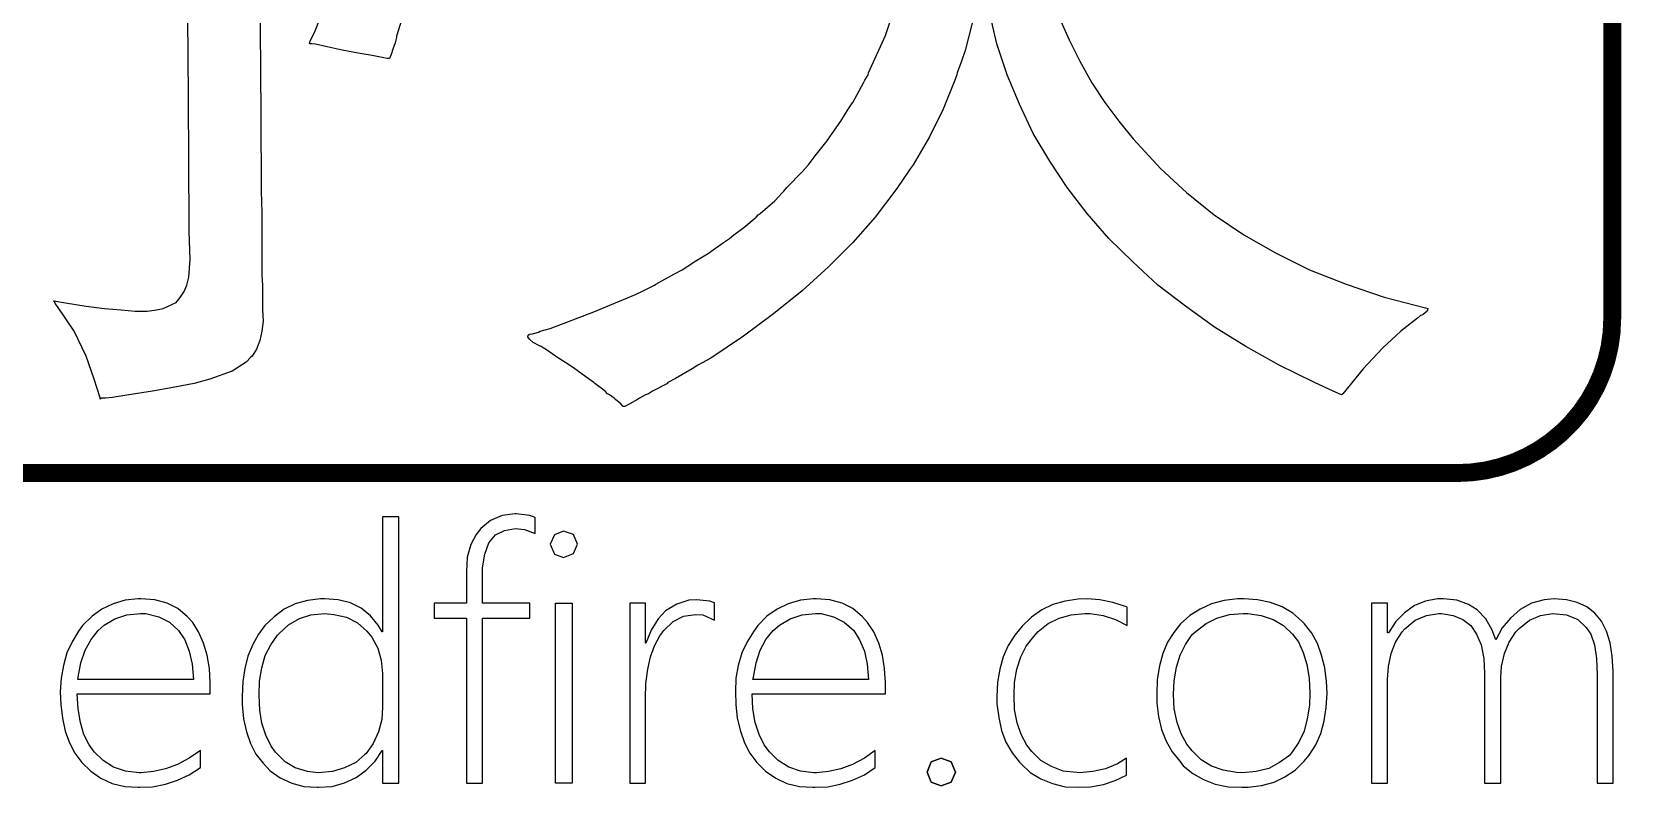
# Model space of a CAD drawing. Extents: x -6 to 181, y -5 to 126.
# Drawn here: x 81.82 to 90.84, y 15.57 to 19.86 of the extents above; entities that cross this region are included whole.
import ezdxf

# ---------------------------------------------------------------- set-up
doc = ezdxf.new("R2010")
doc.units = 0
doc.layers.add('BG_SILKSCREEN_TOP', color=30, linetype='CONTINUOUS')

msp = doc.modelspace()

# ---------------------------------------------------------------- linework, layer by layer
at = {"layer": 'BG_SILKSCREEN_TOP', "const_width": 0.1016}
for points in [[(90.786737, 22.735692), (90.786737, 18.229732)], [(90.786737, 22.735692), (90.786737, 18.229732)], [(89.905357, 17.350892), (74.368177, 17.350892)], [(89.905357, 17.350892), (74.368177, 17.350892)], [(89.907897, 17.350892), (89.905357, 17.350892)], [(89.907897, 17.350892), (89.905357, 17.350892)]]:
    msp.add_lwpolyline(points, dxfattribs=at)
at = {"layer": 'BG_SILKSCREEN_TOP'}
for points in [[(83.113397, 20.368412), (83.121017, 19.387972), (83.123557, 18.951092), (83.126097, 18.829172), (83.126097, 18.473572), (83.131177, 18.417692), (83.131177, 18.277992), (83.133717, 18.211952), (83.126097, 18.156072), (83.115937, 18.102732), (83.095617, 18.054472), (83.072757, 18.013832), (83.065137, 18.008752), (83.037197, 17.980812), (82.958457, 17.930012), (82.831457, 17.884292), (82.742557, 17.858892), (82.633337, 17.838572), (82.506337, 17.815712), (82.361557, 17.792852), (82.280277, 17.780152), (82.239637, 17.775072), (82.219317, 17.775072), (82.209157, 17.769992), (82.209157, 17.777612), (82.176137, 17.884292), (82.130417, 18.013832), (82.061837, 18.156072), (81.967857, 18.295772), (81.955157, 18.313552), (81.950077, 18.323712), (81.947537, 18.326252), (81.947537, 18.328792), (82.013577, 18.316092), (82.130417, 18.298312), (82.234557, 18.285612), (82.328537, 18.277992), (82.407277, 18.270372), (82.475857, 18.270372), (82.529197, 18.277992), (82.567297, 18.285612), (82.640957, 18.318632), (82.663817, 18.346572), (82.686677, 18.382132), (82.701917, 18.417692), (82.712077, 18.463412), (82.719697, 18.562472), (82.714617, 18.719952), (82.712077, 19.149212), (82.709537, 19.751192), (82.704457, 20.050912)], [(83.113397, 20.368412), (83.121017, 19.387972), (83.123557, 18.951092), (83.126097, 18.829172), (83.126097, 18.473572), (83.131177, 18.417692), (83.131177, 18.277992), (83.133717, 18.211952), (83.126097, 18.156072), (83.115937, 18.102732), (83.095617, 18.054472), (83.072757, 18.013832), (83.065137, 18.008752), (83.037197, 17.980812), (82.958457, 17.930012), (82.831457, 17.884292), (82.742557, 17.858892), (82.633337, 17.838572), (82.506337, 17.815712), (82.361557, 17.792852), (82.280277, 17.780152), (82.239637, 17.775072), (82.219317, 17.775072), (82.209157, 17.769992), (82.209157, 17.777612), (82.176137, 17.884292), (82.130417, 18.013832), (82.061837, 18.156072), (81.967857, 18.295772), (81.955157, 18.313552), (81.950077, 18.323712), (81.947537, 18.326252), (81.947537, 18.328792), (82.013577, 18.316092), (82.130417, 18.298312), (82.234557, 18.285612), (82.328537, 18.277992), (82.407277, 18.270372), (82.475857, 18.270372), (82.529197, 18.277992), (82.567297, 18.285612), (82.640957, 18.318632), (82.663817, 18.346572), (82.686677, 18.382132), (82.701917, 18.417692), (82.712077, 18.463412), (82.719697, 18.562472), (82.714617, 18.719952), (82.712077, 19.149212), (82.709537, 19.751192), (82.704457, 20.050912)], [(83.921117, 19.926452), (83.890637, 19.829932), (83.890637, 19.824852), (83.888097, 19.814692), (83.883017, 19.791832), (83.870317, 19.756272), (83.860157, 19.725792), (83.849997, 19.702932), (83.839837, 19.702932), (83.819517, 19.708012), (83.753477, 19.720712), (83.672197, 19.733412), (83.583297, 19.751192), (83.496937, 19.768972), (83.430897, 19.784212), (83.410577, 19.786752), (83.400417, 19.786752), (83.397877, 19.789292), (83.402957, 19.807072), (83.425817, 19.850252), (83.494397, 20.022972)], [(83.921117, 19.926452), (83.890637, 19.829932), (83.890637, 19.824852), (83.888097, 19.814692), (83.883017, 19.791832), (83.870317, 19.756272), (83.860157, 19.725792), (83.849997, 19.702932), (83.839837, 19.702932), (83.819517, 19.708012), (83.753477, 19.720712), (83.672197, 19.733412), (83.583297, 19.751192), (83.496937, 19.768972), (83.430897, 19.784212), (83.410577, 19.786752), (83.400417, 19.786752), (83.397877, 19.789292), (83.402957, 19.807072), (83.425817, 19.850252), (83.494397, 20.022972)], [(87.159617, 19.918832), (87.116437, 19.748652), (87.096117, 19.687692), (87.070717, 19.621652), (87.068177, 19.611492), (87.058017, 19.581012), (86.991977, 19.415912), (86.913237, 19.258432), (86.821797, 19.100952), (86.804017, 19.078092), (86.793857, 19.060312), (86.732897, 18.971412), (86.717657, 18.951092), (86.605897, 18.803772), (86.478897, 18.658992), (86.341737, 18.521832), (86.191877, 18.384672), (86.029317, 18.255132), (85.859137, 18.128132), (85.673717, 18.003672), (85.600057, 17.963032), (85.567037, 17.942712), (85.473057, 17.886832), (85.429877, 17.863972), (85.427337, 17.858892), (85.343517, 17.815712), (85.320657, 17.800472), (85.302877, 17.795392), (85.269857, 17.775072), (85.257157, 17.767452), (85.213977, 17.744592), (85.186037, 17.729352), (85.175877, 17.729352), (85.163177, 17.744592), (85.132697, 17.767452), (85.125077, 17.775072), (85.099677, 17.795392), (85.086977, 17.800472), (85.074277, 17.815712), (85.015857, 17.858892), (85.010777, 17.863972), (84.977757, 17.886832), (84.901557, 17.942712), (84.871077, 17.963032), (84.810117, 18.003672), (84.792337, 18.013832), (84.741537, 18.049392), (84.716137, 18.064632), (84.711057, 18.069712), (84.703437, 18.072252), (84.700897, 18.072252), (84.665337, 18.092572), (84.645017, 18.110352), (84.634857, 18.123052), (84.634857, 18.128132), (84.637397, 18.133212), (84.645017, 18.138292), (84.662797, 18.140832), (84.695817, 18.150992), (84.705977, 18.156072), (84.761857, 18.171312), (85.010777, 18.265292), (85.246997, 18.364352), (85.290177, 18.384672), (85.353677, 18.417692), (85.361297, 18.422772), (85.467977, 18.481192), (85.511157, 18.504052), (85.536557, 18.521832), (85.579737, 18.549772), (85.663557, 18.600572), (85.673717, 18.608192), (85.744837, 18.658992), (85.780397, 18.681852), (85.803257, 18.702172), (85.861677, 18.745352), (85.930257, 18.803772), (85.942957, 18.816472), (85.953117, 18.824092), (86.036937, 18.895212), (86.080117, 18.943472), (86.087737, 18.951092), (86.105517, 18.971412), (86.191877, 19.060312), (86.207117, 19.078092), (86.227437, 19.100952), (86.242677, 19.121272), (86.265537, 19.151752), (86.334117, 19.235572), (86.341737, 19.248272), (86.349357, 19.258432), (86.362057, 19.278752), (86.410317, 19.347332), (86.453497, 19.415912), (86.458577, 19.423532), (86.471277, 19.443852), (86.478897, 19.454012), (86.539857, 19.565772), (86.547477, 19.581012), (86.565257, 19.611492), (86.567797, 19.621652), (86.664317, 19.835012), (86.737977, 20.055992)], [(87.159617, 19.918832), (87.116437, 19.748652), (87.096117, 19.687692), (87.070717, 19.621652), (87.068177, 19.611492), (87.058017, 19.581012), (86.991977, 19.415912), (86.913237, 19.258432), (86.821797, 19.100952), (86.804017, 19.078092), (86.793857, 19.060312), (86.732897, 18.971412), (86.717657, 18.951092), (86.605897, 18.803772), (86.478897, 18.658992), (86.341737, 18.521832), (86.191877, 18.384672), (86.029317, 18.255132), (85.859137, 18.128132), (85.673717, 18.003672), (85.600057, 17.963032), (85.567037, 17.942712), (85.473057, 17.886832), (85.429877, 17.863972), (85.427337, 17.858892), (85.343517, 17.815712), (85.320657, 17.800472), (85.302877, 17.795392), (85.269857, 17.775072), (85.257157, 17.767452), (85.213977, 17.744592), (85.186037, 17.729352), (85.175877, 17.729352), (85.163177, 17.744592), (85.132697, 17.767452), (85.125077, 17.775072), (85.099677, 17.795392), (85.086977, 17.800472), (85.074277, 17.815712), (85.015857, 17.858892), (85.010777, 17.863972), (84.977757, 17.886832), (84.901557, 17.942712), (84.871077, 17.963032), (84.810117, 18.003672), (84.792337, 18.013832), (84.741537, 18.049392), (84.716137, 18.064632), (84.711057, 18.069712), (84.703437, 18.072252), (84.700897, 18.072252), (84.665337, 18.092572), (84.645017, 18.110352), (84.634857, 18.123052), (84.634857, 18.128132), (84.637397, 18.133212), (84.645017, 18.138292), (84.662797, 18.140832), (84.695817, 18.150992), (84.705977, 18.156072), (84.761857, 18.171312), (85.010777, 18.265292), (85.246997, 18.364352), (85.290177, 18.384672), (85.353677, 18.417692), (85.361297, 18.422772), (85.467977, 18.481192), (85.511157, 18.504052), (85.536557, 18.521832), (85.579737, 18.549772), (85.663557, 18.600572), (85.673717, 18.608192), (85.744837, 18.658992), (85.780397, 18.681852), (85.803257, 18.702172), (85.861677, 18.745352), (85.930257, 18.803772), (85.942957, 18.816472), (85.953117, 18.824092), (86.036937, 18.895212), (86.080117, 18.943472), (86.087737, 18.951092), (86.105517, 18.971412), (86.191877, 19.060312), (86.207117, 19.078092), (86.227437, 19.100952), (86.242677, 19.121272), (86.265537, 19.151752), (86.334117, 19.235572), (86.341737, 19.248272), (86.349357, 19.258432), (86.362057, 19.278752), (86.410317, 19.347332), (86.453497, 19.415912), (86.458577, 19.423532), (86.471277, 19.443852), (86.478897, 19.454012), (86.539857, 19.565772), (86.547477, 19.581012), (86.565257, 19.611492), (86.567797, 19.621652), (86.664317, 19.835012), (86.737977, 20.055992)], [(87.649837, 19.936612), (87.705717, 19.809612), (87.766677, 19.687692), (87.835257, 19.565772), (87.908917, 19.454012), (87.987657, 19.347332), (88.068937, 19.248272), (88.157837, 19.151752), (88.226417, 19.078092), (88.371197, 18.943472), (88.528677, 18.816472), (88.696317, 18.702172), (88.876657, 18.600572), (89.069697, 18.504052), (89.277977, 18.422772), (89.493877, 18.349112), (89.727557, 18.288152), (89.740257, 18.285612), (89.740257, 18.280532), (89.737717, 18.270372), (89.714857, 18.250052), (89.707237, 18.247512), (89.699617, 18.244972), (89.681837, 18.229732), (89.587857, 18.156072), (89.483717, 18.059552), (89.374497, 17.942712), (89.257657, 17.800472), (89.250037, 17.795392), (89.204317, 17.815712), (89.097637, 17.863972), (88.896977, 17.963032), (88.709017, 18.069712), (88.531217, 18.178932), (88.366117, 18.298312), (88.208637, 18.417692), (88.066397, 18.549772), (87.931777, 18.681852), (87.807317, 18.824092), (87.695557, 18.971412), (87.596497, 19.121272), (87.502517, 19.278752), (87.423777, 19.443852), (87.355197, 19.611492), (87.296777, 19.786752), (87.253597, 19.967092)], [(87.649837, 19.936612), (87.705717, 19.809612), (87.766677, 19.687692), (87.835257, 19.565772), (87.908917, 19.454012), (87.987657, 19.347332), (88.068937, 19.248272), (88.157837, 19.151752), (88.226417, 19.078092), (88.371197, 18.943472), (88.528677, 18.816472), (88.696317, 18.702172), (88.876657, 18.600572), (89.069697, 18.504052), (89.277977, 18.422772), (89.493877, 18.349112), (89.727557, 18.288152), (89.740257, 18.285612), (89.740257, 18.280532), (89.737717, 18.270372), (89.714857, 18.250052), (89.707237, 18.247512), (89.699617, 18.244972), (89.681837, 18.229732), (89.587857, 18.156072), (89.483717, 18.059552), (89.374497, 17.942712), (89.257657, 17.800472), (89.250037, 17.795392), (89.204317, 17.815712), (89.097637, 17.863972), (88.896977, 17.963032), (88.709017, 18.069712), (88.531217, 18.178932), (88.366117, 18.298312), (88.208637, 18.417692), (88.066397, 18.549772), (87.931777, 18.681852), (87.807317, 18.824092), (87.695557, 18.971412), (87.596497, 19.121272), (87.502517, 19.278752), (87.423777, 19.443852), (87.355197, 19.611492), (87.296777, 19.786752), (87.253597, 19.967092)], [(81.947537, 18.328792), (81.950077, 18.328792)], [(81.947537, 18.328792), (81.950077, 18.328792)], [(86.900537, 15.654172), (86.923397, 15.712592)], [(86.923397, 15.712592), (86.979277, 15.732912)], [(86.979277, 15.732912), (87.037697, 15.712592)], [(87.037697, 15.712592), (87.060557, 15.654172)], [(86.923397, 15.595752), (86.900537, 15.654172)], [(87.060557, 15.654172), (87.037697, 15.595752)], [(86.979277, 15.575432), (86.923397, 15.595752)], [(87.037697, 15.595752), (86.979277, 15.575432)]]:
    msp.add_lwpolyline(points, dxfattribs=at)
at = {"layer": 'BG_SILKSCREEN_TOP', "const_width": 0.1016}
msp.add_lwpolyline([(90.786737, 18.229732, -0.414214), (89.907897, 17.350892)], format="xyb", dxfattribs=at)
msp.add_lwpolyline([(90.786737, 18.229732, -0.414214), (89.907897, 17.350892)], format="xyb", dxfattribs=at)
at = {"layer": 'BG_SILKSCREEN_TOP'}
for points in [[(83.903337, 17.101972), (83.811897, 17.101972), (83.811897, 16.449192), (83.809357, 16.449192), (83.786497, 16.487292), (83.743317, 16.540632), (83.689977, 16.583812), (83.629017, 16.614292), (83.560437, 16.632072), (83.481697, 16.637152), (83.458837, 16.637152), (83.385177, 16.626992), (83.316597, 16.609212), (83.253097, 16.578732), (83.197217, 16.535552), (83.143877, 16.484752), (83.108317, 16.436492), (83.075297, 16.378072), (83.047357, 16.312032), (83.029577, 16.240912), (83.019417, 16.167252), (83.014337, 16.083432), (83.014337, 16.037712), (83.021957, 15.956432), (83.039737, 15.882772), (83.062597, 15.816732), (83.093077, 15.755772), (83.133717, 15.704972), (83.174357, 15.661792), (83.230237, 15.621152), (83.296277, 15.590672), (83.364857, 15.572892), (83.441057, 15.567812), (83.448677, 15.567812), (83.524877, 15.572892), (83.595997, 15.593212), (83.662037, 15.623692), (83.717917, 15.664332), (83.768717, 15.715132), (83.809357, 15.776092), (83.811897, 15.776092), (83.811897, 15.590672), (83.903337, 15.590672)], [(83.811897, 17.101972), (83.811897, 16.449192), (83.809357, 16.449192), (83.786497, 16.487292), (83.743317, 16.540632), (83.689977, 16.583812), (83.629017, 16.614292), (83.560437, 16.632072), (83.481697, 16.637152), (83.458837, 16.637152), (83.385177, 16.626992), (83.316597, 16.609212), (83.253097, 16.578732), (83.197217, 16.535552), (83.143877, 16.484752), (83.108317, 16.436492), (83.075297, 16.378072), (83.047357, 16.312032), (83.029577, 16.240912), (83.019417, 16.167252), (83.014337, 16.083432), (83.014337, 16.037712), (83.021957, 15.956432), (83.039737, 15.882772), (83.062597, 15.816732), (83.093077, 15.755772), (83.133717, 15.704972), (83.174357, 15.661792), (83.230237, 15.621152), (83.296277, 15.590672), (83.364857, 15.572892), (83.441057, 15.567812), (83.448677, 15.567812), (83.524877, 15.572892), (83.595997, 15.593212), (83.662037, 15.623692), (83.717917, 15.664332), (83.768717, 15.715132), (83.809357, 15.776092), (83.811897, 15.776092), (83.811897, 15.590672), (83.903337, 15.590672), (83.903337, 17.101972)], [(84.424037, 17.081652), (84.368157, 17.035932), (84.342757, 17.002912), (84.312277, 16.944492), (84.291957, 16.873372), (84.286877, 16.789552), (84.286877, 16.611752), (84.103997, 16.611752), (84.103997, 16.527932), (84.286877, 16.527932), (84.286877, 15.590672), (84.378317, 15.590672), (84.378317, 16.527932), (84.647557, 16.527932), (84.647557, 16.611752), (84.378317, 16.611752), (84.378317, 16.781932), (84.378317, 16.812412), (84.391017, 16.891152), (84.413877, 16.954652), (84.451977, 17.000372), (84.502777, 17.025772), (84.566277, 17.035932), (84.617077, 17.030852), (84.678037, 17.007992), (84.678037, 17.099432), (84.647557, 17.109592), (84.568817, 17.119752), (84.563737, 17.119752), (84.490077, 17.109592)], [(84.368157, 17.035932), (84.342757, 17.002912), (84.312277, 16.944492), (84.291957, 16.873372), (84.286877, 16.789552), (84.286877, 16.611752), (84.103997, 16.611752), (84.103997, 16.527932), (84.286877, 16.527932), (84.286877, 15.590672), (84.378317, 15.590672), (84.378317, 16.527932), (84.647557, 16.527932), (84.647557, 16.611752), (84.378317, 16.611752), (84.378317, 16.781932), (84.378317, 16.812412), (84.391017, 16.891152), (84.413877, 16.954652), (84.451977, 17.000372), (84.502777, 17.025772), (84.566277, 17.035932), (84.617077, 17.030852), (84.678037, 17.007992), (84.678037, 17.099432), (84.647557, 17.109592), (84.568817, 17.119752), (84.563737, 17.119752), (84.490077, 17.109592), (84.424037, 17.081652)], [(84.893937, 17.002912), (84.838057, 17.020692), (84.787257, 17.000372), (84.761857, 16.947032), (84.787257, 16.891152), (84.838057, 16.870832), (84.893937, 16.893692), (84.916797, 16.947032)], [(84.838057, 17.020692), (84.787257, 17.000372), (84.761857, 16.947032), (84.787257, 16.891152), (84.838057, 16.870832), (84.893937, 16.893692), (84.916797, 16.947032), (84.893937, 17.002912)], [(82.442837, 15.649092), (82.430137, 15.649092), (82.353937, 15.659252), (82.285357, 15.682112), (82.226937, 15.720212), (82.176137, 15.768472), (82.148197, 15.809112), (82.117717, 15.867532), (82.097397, 15.936112), (82.084697, 16.012312), (82.079617, 16.098672), (82.833997, 16.098672), (82.833997, 16.139312), (82.833997, 16.159632), (82.828917, 16.240912), (82.816217, 16.317112), (82.795897, 16.385692), (82.767957, 16.449192), (82.734937, 16.502532), (82.704457, 16.535552), (82.651117, 16.581272), (82.590157, 16.611752), (82.519037, 16.632072), (82.440297, 16.637152), (82.425057, 16.637152), (82.351397, 16.629532), (82.282817, 16.609212), (82.219317, 16.578732), (82.163437, 16.538092), (82.110097, 16.484752), (82.087237, 16.454272), (82.051677, 16.393312), (82.021197, 16.329812), (82.000877, 16.258692), (81.988177, 16.187572), (81.983097, 16.108832), (81.985637, 16.037712), (81.995797, 15.958972), (82.011037, 15.885312), (82.036437, 15.819272), (82.066917, 15.760852), (82.105017, 15.707512), (82.155817, 15.659252), (82.214237, 15.618612), (82.277737, 15.588132), (82.348857, 15.572892), (82.425057, 15.567812), (82.432677, 15.567812), (82.506337, 15.570352), (82.579997, 15.585592), (82.648577, 15.608452), (82.714617, 15.638932), (82.778117, 15.679572), (82.778117, 15.776092), (82.714617, 15.732912), (82.648577, 15.697352), (82.579997, 15.671952), (82.511417, 15.656712)], [(82.430137, 15.649092), (82.353937, 15.659252), (82.285357, 15.682112), (82.226937, 15.720212), (82.176137, 15.768472), (82.148197, 15.809112), (82.117717, 15.867532), (82.097397, 15.936112), (82.084697, 16.012312), (82.079617, 16.098672), (82.833997, 16.098672), (82.833997, 16.139312), (82.833997, 16.159632), (82.828917, 16.240912), (82.816217, 16.317112), (82.795897, 16.385692), (82.767957, 16.449192), (82.734937, 16.502532), (82.704457, 16.535552), (82.651117, 16.581272), (82.590157, 16.611752), (82.519037, 16.632072), (82.440297, 16.637152), (82.425057, 16.637152), (82.351397, 16.629532), (82.282817, 16.609212), (82.219317, 16.578732), (82.163437, 16.538092), (82.110097, 16.484752), (82.087237, 16.454272), (82.051677, 16.393312), (82.021197, 16.329812), (82.000877, 16.258692), (81.988177, 16.187572), (81.983097, 16.108832), (81.985637, 16.037712), (81.995797, 15.958972), (82.011037, 15.885312), (82.036437, 15.819272), (82.066917, 15.760852), (82.105017, 15.707512), (82.155817, 15.659252), (82.214237, 15.618612), (82.277737, 15.588132), (82.348857, 15.572892), (82.425057, 15.567812), (82.432677, 15.567812), (82.506337, 15.570352), (82.579997, 15.585592), (82.648577, 15.608452), (82.714617, 15.638932), (82.778117, 15.679572), (82.778117, 15.776092), (82.714617, 15.732912), (82.648577, 15.697352), (82.579997, 15.671952), (82.511417, 15.656712), (82.442837, 15.649092)], [(84.792337, 15.590672), (84.792337, 16.611752), (84.886317, 16.611752), (84.886317, 15.590672)], [(84.792337, 15.590672), (84.792337, 16.611752), (84.886317, 16.611752), (84.886317, 15.590672)], [(85.694037, 16.515232), (85.694037, 16.614292), (85.668637, 16.624452), (85.592437, 16.632072), (85.549257, 16.629532), (85.480677, 16.606672), (85.417177, 16.568572), (85.373997, 16.522852), (85.335897, 16.459352), (85.305417, 16.385692), (85.302877, 16.385692), (85.302877, 16.611752), (85.213977, 16.611752), (85.213977, 15.590672), (85.302877, 15.590672), (85.302877, 16.070732), (85.305417, 16.157092), (85.315577, 16.238372), (85.330817, 16.306952), (85.353677, 16.370452), (85.384157, 16.426332), (85.407017, 16.456812), (85.460357, 16.507612), (85.518777, 16.538092), (85.587357, 16.548252), (85.627997, 16.545712)], [(85.694037, 16.614292), (85.668637, 16.624452), (85.592437, 16.632072), (85.549257, 16.629532), (85.480677, 16.606672), (85.417177, 16.568572), (85.373997, 16.522852), (85.335897, 16.459352), (85.305417, 16.385692), (85.302877, 16.385692), (85.302877, 16.611752), (85.213977, 16.611752), (85.213977, 15.590672), (85.302877, 15.590672), (85.302877, 16.070732), (85.305417, 16.157092), (85.315577, 16.238372), (85.330817, 16.306952), (85.353677, 16.370452), (85.384157, 16.426332), (85.407017, 16.456812), (85.460357, 16.507612), (85.518777, 16.538092), (85.587357, 16.548252), (85.627997, 16.545712), (85.694037, 16.515232)], [(86.273157, 15.649092), (86.257917, 15.649092), (86.181717, 15.659252), (86.115677, 15.682112), (86.054717, 15.720212), (86.006457, 15.768472), (85.975977, 15.809112), (85.948037, 15.867532), (85.925177, 15.936112), (85.912477, 16.012312), (85.907397, 16.098672), (86.664317, 16.098672), (86.664317, 16.139312), (86.664317, 16.159632), (86.659237, 16.240912), (86.646537, 16.317112), (86.626217, 16.385692), (86.598277, 16.449192), (86.562717, 16.502532), (86.534777, 16.535552), (86.478897, 16.581272), (86.417937, 16.611752), (86.349357, 16.632072), (86.270617, 16.637152), (86.255377, 16.637152), (86.181717, 16.629532), (86.113137, 16.609212), (86.049637, 16.578732), (85.991217, 16.538092), (85.940417, 16.484752), (85.917557, 16.454272), (85.879457, 16.393312), (85.848977, 16.329812), (85.828657, 16.258692), (85.815957, 16.187572), (85.813417, 16.108832), (85.815957, 16.037712), (85.823577, 15.958972), (85.841357, 15.885312), (85.864217, 15.819272), (85.894697, 15.760852), (85.935337, 15.707512), (85.983597, 15.659252), (86.042017, 15.618612), (86.105517, 15.588132), (86.176637, 15.572892), (86.252837, 15.567812), (86.262997, 15.567812), (86.336657, 15.570352), (86.407777, 15.585592), (86.476357, 15.608452), (86.544937, 15.638932), (86.605897, 15.679572), (86.605897, 15.776092), (86.544937, 15.732912), (86.476357, 15.697352), (86.410317, 15.671952), (86.341737, 15.656712)], [(86.257917, 15.649092), (86.181717, 15.659252), (86.115677, 15.682112), (86.054717, 15.720212), (86.006457, 15.768472), (85.975977, 15.809112), (85.948037, 15.867532), (85.925177, 15.936112), (85.912477, 16.012312), (85.907397, 16.098672), (86.664317, 16.098672), (86.664317, 16.139312), (86.664317, 16.159632), (86.659237, 16.240912), (86.646537, 16.317112), (86.626217, 16.385692), (86.598277, 16.449192), (86.562717, 16.502532), (86.534777, 16.535552), (86.478897, 16.581272), (86.417937, 16.611752), (86.349357, 16.632072), (86.270617, 16.637152), (86.255377, 16.637152), (86.181717, 16.629532), (86.113137, 16.609212), (86.049637, 16.578732), (85.991217, 16.538092), (85.940417, 16.484752), (85.917557, 16.454272), (85.879457, 16.393312), (85.848977, 16.329812), (85.828657, 16.258692), (85.815957, 16.187572), (85.813417, 16.108832), (85.815957, 16.037712), (85.823577, 15.958972), (85.841357, 15.885312), (85.864217, 15.819272), (85.894697, 15.760852), (85.935337, 15.707512), (85.983597, 15.659252), (86.042017, 15.618612), (86.105517, 15.588132), (86.176637, 15.572892), (86.252837, 15.567812), (86.262997, 15.567812), (86.336657, 15.570352), (86.407777, 15.585592), (86.476357, 15.608452), (86.544937, 15.638932), (86.605897, 15.679572), (86.605897, 15.776092), (86.544937, 15.732912), (86.476357, 15.697352), (86.410317, 15.671952), (86.341737, 15.656712), (86.273157, 15.649092)], [(87.748897, 15.651632), (87.672697, 15.659252), (87.606657, 15.684652), (87.545697, 15.720212), (87.494897, 15.771012), (87.466957, 15.806572), (87.433937, 15.867532), (87.411077, 15.933572), (87.395837, 16.009772), (87.393297, 16.091052), (87.395837, 16.162172), (87.408537, 16.238372), (87.431397, 16.306952), (87.461877, 16.367912), (87.505057, 16.423792), (87.530457, 16.451732), (87.586337, 16.497452), (87.649837, 16.527932), (87.718417, 16.545712), (87.794617, 16.553332), (87.825097, 16.553332), (87.898757, 16.543172), (87.969877, 16.520312), (88.035917, 16.484752), (88.035917, 16.588892), (88.025757, 16.593972), (87.954637, 16.616832), (87.880977, 16.632072), (87.807317, 16.637152), (87.756517, 16.634612), (87.682857, 16.624452), (87.614277, 16.604132), (87.550777, 16.573652), (87.492357, 16.533012), (87.439017, 16.482212), (87.398377, 16.431412), (87.360277, 16.372992), (87.332337, 16.306952), (87.312017, 16.238372), (87.299317, 16.164712), (87.296777, 16.083432), (87.296777, 16.040252), (87.306937, 15.964052), (87.322177, 15.890392), (87.347577, 15.824352), (87.383137, 15.763392), (87.423777, 15.710052), (87.433937, 15.699892), (87.484737, 15.651632), (87.545697, 15.616072), (87.611737, 15.588132), (87.682857, 15.570352), (87.759057, 15.567812), (87.827637, 15.570352), (87.901297, 15.583052), (87.967337, 15.605912), (88.030837, 15.636392), (88.030837, 15.732912), (87.980037, 15.699892), (87.911457, 15.671952), (87.840337, 15.656712), (87.764137, 15.649092)], [(87.672697, 15.659252), (87.606657, 15.684652), (87.545697, 15.720212), (87.494897, 15.771012), (87.466957, 15.806572), (87.433937, 15.867532), (87.411077, 15.933572), (87.395837, 16.009772), (87.393297, 16.091052), (87.395837, 16.162172), (87.408537, 16.238372), (87.431397, 16.306952), (87.461877, 16.367912), (87.505057, 16.423792), (87.530457, 16.451732), (87.586337, 16.497452), (87.649837, 16.527932), (87.718417, 16.545712), (87.794617, 16.553332), (87.825097, 16.553332), (87.898757, 16.543172), (87.969877, 16.520312), (88.035917, 16.484752), (88.035917, 16.588892), (88.025757, 16.593972), (87.954637, 16.616832), (87.880977, 16.632072), (87.807317, 16.637152), (87.756517, 16.634612), (87.682857, 16.624452), (87.614277, 16.604132), (87.550777, 16.573652), (87.492357, 16.533012), (87.439017, 16.482212), (87.398377, 16.431412), (87.360277, 16.372992), (87.332337, 16.306952), (87.312017, 16.238372), (87.299317, 16.164712), (87.296777, 16.083432), (87.296777, 16.040252), (87.306937, 15.964052), (87.322177, 15.890392), (87.347577, 15.824352), (87.383137, 15.763392), (87.423777, 15.710052), (87.433937, 15.699892), (87.484737, 15.651632), (87.545697, 15.616072), (87.611737, 15.588132), (87.682857, 15.570352), (87.759057, 15.567812), (87.827637, 15.570352), (87.901297, 15.583052), (87.967337, 15.605912), (88.030837, 15.636392), (88.030837, 15.732912), (87.980037, 15.699892), (87.911457, 15.671952), (87.840337, 15.656712), (87.764137, 15.649092), (87.748897, 15.651632)], [(88.513437, 16.609212), (88.449937, 16.578732), (88.391517, 16.543172), (88.338177, 16.494912), (88.300077, 16.446652), (88.264517, 16.390772), (88.236577, 16.327272), (88.218797, 16.256152), (88.206097, 16.179952), (88.203557, 16.096132), (88.203557, 16.045332), (88.213717, 15.969132), (88.228957, 15.895472), (88.256897, 15.829432), (88.289917, 15.768472), (88.333097, 15.715132), (88.353417, 15.689732), (88.406757, 15.646552), (88.467717, 15.610992), (88.533757, 15.585592), (88.607417, 15.570352), (88.686157, 15.567812), (88.721717, 15.567812), (88.797917, 15.577972), (88.869037, 15.595752), (88.929997, 15.626232), (88.988417, 15.664332), (89.039217, 15.715132), (89.067157, 15.750692), (89.105257, 15.809112), (89.133197, 15.872612), (89.153517, 15.943732), (89.163677, 16.019932), (89.168757, 16.101212), (89.166217, 16.167252), (89.156057, 16.245992), (89.138277, 16.317112), (89.115417, 16.383152), (89.082397, 16.441572), (89.041757, 16.494912), (89.026517, 16.510152), (88.975717, 16.555872), (88.914757, 16.591432), (88.848717, 16.616832), (88.775057, 16.632072), (88.696317, 16.637152), (88.660757, 16.637152), (88.584557, 16.626992)], [(88.449937, 16.578732), (88.391517, 16.543172), (88.338177, 16.494912), (88.300077, 16.446652), (88.264517, 16.390772), (88.236577, 16.327272), (88.218797, 16.256152), (88.206097, 16.179952), (88.203557, 16.096132), (88.203557, 16.045332), (88.213717, 15.969132), (88.228957, 15.895472), (88.256897, 15.829432), (88.289917, 15.768472), (88.333097, 15.715132), (88.353417, 15.689732), (88.406757, 15.646552), (88.467717, 15.610992), (88.533757, 15.585592), (88.607417, 15.570352), (88.686157, 15.567812), (88.721717, 15.567812), (88.797917, 15.577972), (88.869037, 15.595752), (88.929997, 15.626232), (88.988417, 15.664332), (89.039217, 15.715132), (89.067157, 15.750692), (89.105257, 15.809112), (89.133197, 15.872612), (89.153517, 15.943732), (89.163677, 16.019932), (89.168757, 16.101212), (89.166217, 16.167252), (89.156057, 16.245992), (89.138277, 16.317112), (89.115417, 16.383152), (89.082397, 16.441572), (89.041757, 16.494912), (89.026517, 16.510152), (88.975717, 16.555872), (88.914757, 16.591432), (88.848717, 16.616832), (88.775057, 16.632072), (88.696317, 16.637152), (88.660757, 16.637152), (88.584557, 16.626992), (88.513437, 16.609212)], [(89.938377, 16.520312), (89.984097, 16.484752), (90.017117, 16.436492), (90.042517, 16.375532), (90.057757, 16.299332), (90.062837, 16.212972), (90.062837, 15.590672), (90.154277, 15.590672), (90.154277, 16.190112), (90.159357, 16.253612), (90.174597, 16.327272), (90.202537, 16.390772), (90.240637, 16.449192), (90.258417, 16.469512), (90.316837, 16.515232), (90.380337, 16.543172), (90.448917, 16.553332), (90.527657, 16.545712), (90.591157, 16.520312), (90.639417, 16.474592), (90.664817, 16.436492), (90.685137, 16.375532), (90.697837, 16.299332), (90.700377, 16.205352), (90.700377, 15.590672), (90.791817, 15.590672), (90.791817, 16.223132), (90.791817, 16.225672), (90.786737, 16.312032), (90.774037, 16.388232), (90.753717, 16.454272), (90.725777, 16.510152), (90.687677, 16.555872), (90.641957, 16.591432), (90.588617, 16.616832), (90.527657, 16.632072), (90.456537, 16.637152), (90.400657, 16.632072), (90.329537, 16.611752), (90.263497, 16.576192), (90.210157, 16.527932), (90.161897, 16.472052), (90.126337, 16.403472), (90.106017, 16.459352), (90.070457, 16.522852), (90.019657, 16.573652), (89.971397, 16.604132), (89.905357, 16.629532), (89.829157, 16.637152), (89.796137, 16.637152), (89.727557, 16.624452), (89.664057, 16.599052), (89.608177, 16.558412), (89.559917, 16.507612), (89.516737, 16.444112), (89.511657, 16.444112), (89.511657, 16.611752), (89.420217, 16.611752), (89.420217, 15.590672), (89.511657, 15.590672), (89.511657, 16.179952), (89.516737, 16.253612), (89.531977, 16.327272), (89.557377, 16.390772), (89.595477, 16.449192), (89.610717, 16.466972), (89.669137, 16.515232), (89.732637, 16.543172), (89.803757, 16.553332), (89.818997, 16.553332), (89.885037, 16.543172)], [(89.984097, 16.484752), (90.017117, 16.436492), (90.042517, 16.375532), (90.057757, 16.299332), (90.062837, 16.212972), (90.062837, 15.590672), (90.154277, 15.590672), (90.154277, 16.190112), (90.159357, 16.253612), (90.174597, 16.327272), (90.202537, 16.390772), (90.240637, 16.449192), (90.258417, 16.469512), (90.316837, 16.515232), (90.380337, 16.543172), (90.448917, 16.553332), (90.527657, 16.545712), (90.591157, 16.520312), (90.639417, 16.474592), (90.664817, 16.436492), (90.685137, 16.375532), (90.697837, 16.299332), (90.700377, 16.205352), (90.700377, 15.590672), (90.791817, 15.590672), (90.791817, 16.223132), (90.791817, 16.225672), (90.786737, 16.312032), (90.774037, 16.388232), (90.753717, 16.454272), (90.725777, 16.510152), (90.687677, 16.555872), (90.641957, 16.591432), (90.588617, 16.616832), (90.527657, 16.632072), (90.456537, 16.637152), (90.400657, 16.632072), (90.329537, 16.611752), (90.263497, 16.576192), (90.210157, 16.527932), (90.161897, 16.472052), (90.126337, 16.403472), (90.106017, 16.459352), (90.070457, 16.522852), (90.019657, 16.573652), (89.971397, 16.604132), (89.905357, 16.629532), (89.829157, 16.637152), (89.796137, 16.637152), (89.727557, 16.624452), (89.664057, 16.599052), (89.608177, 16.558412), (89.559917, 16.507612), (89.516737, 16.444112), (89.511657, 16.444112), (89.511657, 16.611752), (89.420217, 16.611752), (89.420217, 15.590672), (89.511657, 15.590672), (89.511657, 16.179952), (89.516737, 16.253612), (89.531977, 16.327272), (89.557377, 16.390772), (89.595477, 16.449192), (89.610717, 16.466972), (89.669137, 16.515232), (89.732637, 16.543172), (89.803757, 16.553332), (89.818997, 16.553332), (89.885037, 16.543172), (89.938377, 16.520312)], [(82.099937, 16.273932), (82.125337, 16.345052), (82.158357, 16.406012), (82.198997, 16.456812), (82.232017, 16.487292), (82.292977, 16.522852), (82.361557, 16.545712), (82.437757, 16.553332), (82.468237, 16.553332), (82.541897, 16.535552), (82.602857, 16.505072), (82.653657, 16.456812), (82.689217, 16.403472), (82.714617, 16.339972), (82.732397, 16.266312), (82.740017, 16.179952), (82.082157, 16.179952), (82.084697, 16.192652)], [(82.125337, 16.345052), (82.158357, 16.406012), (82.198997, 16.456812), (82.232017, 16.487292), (82.292977, 16.522852), (82.361557, 16.545712), (82.437757, 16.553332), (82.468237, 16.553332), (82.541897, 16.535552), (82.602857, 16.505072), (82.653657, 16.456812), (82.689217, 16.403472), (82.714617, 16.339972), (82.732397, 16.266312), (82.740017, 16.179952), (82.082157, 16.179952), (82.084697, 16.192652), (82.099937, 16.273932)], [(83.710297, 15.753232), (83.659497, 15.707512), (83.595997, 15.677032), (83.527417, 15.656712), (83.446137, 15.649092), (83.385177, 15.656712), (83.316597, 15.677032), (83.258177, 15.712592), (83.204837, 15.765932), (83.179437, 15.801492), (83.148957, 15.862452), (83.126097, 15.931032), (83.115937, 16.004692), (83.110857, 16.091052), (83.113397, 16.169792), (83.126097, 16.245992), (83.146417, 16.314572), (83.176897, 16.375532), (83.214997, 16.431412), (83.222617, 16.439032), (83.278497, 16.489832), (83.339457, 16.525392), (83.405497, 16.545712), (83.481697, 16.553332), (83.535037, 16.548252), (83.606157, 16.533012), (83.669657, 16.499992), (83.722997, 16.454272), (83.750937, 16.418712), (83.783957, 16.357752), (83.804277, 16.289172), (83.811897, 16.212972), (83.811897, 16.022472), (83.806817, 15.951352), (83.789037, 15.882772), (83.758557, 15.816732), (83.717917, 15.758312)], [(83.659497, 15.707512), (83.595997, 15.677032), (83.527417, 15.656712), (83.446137, 15.649092), (83.385177, 15.656712), (83.316597, 15.677032), (83.258177, 15.712592), (83.204837, 15.765932), (83.179437, 15.801492), (83.148957, 15.862452), (83.126097, 15.931032), (83.115937, 16.004692), (83.110857, 16.091052), (83.113397, 16.169792), (83.126097, 16.245992), (83.146417, 16.314572), (83.176897, 16.375532), (83.214997, 16.431412), (83.222617, 16.439032), (83.278497, 16.489832), (83.339457, 16.525392), (83.405497, 16.545712), (83.481697, 16.553332), (83.535037, 16.548252), (83.606157, 16.533012), (83.669657, 16.499992), (83.722997, 16.454272), (83.750937, 16.418712), (83.783957, 16.357752), (83.804277, 16.289172), (83.811897, 16.212972), (83.811897, 16.022472), (83.806817, 15.951352), (83.789037, 15.882772), (83.758557, 15.816732), (83.717917, 15.758312), (83.710297, 15.753232)], [(85.930257, 16.273932), (85.953117, 16.345052), (85.986137, 16.406012), (86.026777, 16.456812), (86.062337, 16.487292), (86.123297, 16.522852), (86.191877, 16.545712), (86.268077, 16.553332), (86.298557, 16.553332), (86.369677, 16.535552), (86.430637, 16.505072), (86.483977, 16.456812), (86.516997, 16.403472), (86.544937, 16.339972), (86.560177, 16.266312), (86.567797, 16.179952), (85.912477, 16.179952), (85.915017, 16.192652)], [(85.953117, 16.345052), (85.986137, 16.406012), (86.026777, 16.456812), (86.062337, 16.487292), (86.123297, 16.522852), (86.191877, 16.545712), (86.268077, 16.553332), (86.298557, 16.553332), (86.369677, 16.535552), (86.430637, 16.505072), (86.483977, 16.456812), (86.516997, 16.403472), (86.544937, 16.339972), (86.560177, 16.266312), (86.567797, 16.179952), (85.912477, 16.179952), (85.915017, 16.192652), (85.930257, 16.273932)], [(88.795377, 16.543172), (88.863957, 16.520312), (88.922377, 16.484752), (88.973177, 16.436492), (89.006197, 16.393312), (89.034137, 16.332352), (89.054457, 16.263772), (89.067157, 16.187572), (89.072237, 16.101212), (89.069697, 16.032632), (89.056997, 15.956432), (89.039217, 15.885312), (89.008737, 15.824352), (88.973177, 15.771012), (88.955397, 15.748152), (88.899517, 15.707512), (88.838557, 15.674492), (88.767437, 15.656712), (88.688697, 15.649092), (88.655677, 15.651632), (88.579477, 15.664332), (88.513437, 15.687192), (88.455017, 15.722752), (88.404217, 15.773552), (88.373737, 15.811652), (88.340717, 15.870072), (88.317857, 15.936112), (88.302617, 16.012312), (88.297537, 16.093592), (88.302617, 16.172332), (88.315317, 16.248532), (88.335637, 16.317112), (88.366117, 16.378072), (88.404217, 16.433952), (88.427077, 16.454272), (88.482957, 16.497452), (88.543917, 16.527932), (88.615037, 16.548252), (88.693777, 16.553332), (88.719177, 16.553332)], [(88.863957, 16.520312), (88.922377, 16.484752), (88.973177, 16.436492), (89.006197, 16.393312), (89.034137, 16.332352), (89.054457, 16.263772), (89.067157, 16.187572), (89.072237, 16.101212), (89.069697, 16.032632), (89.056997, 15.956432), (89.039217, 15.885312), (89.008737, 15.824352), (88.973177, 15.771012), (88.955397, 15.748152), (88.899517, 15.707512), (88.838557, 15.674492), (88.767437, 15.656712), (88.688697, 15.649092), (88.655677, 15.651632), (88.579477, 15.664332), (88.513437, 15.687192), (88.455017, 15.722752), (88.404217, 15.773552), (88.373737, 15.811652), (88.340717, 15.870072), (88.317857, 15.936112), (88.302617, 16.012312), (88.297537, 16.093592), (88.302617, 16.172332), (88.315317, 16.248532), (88.335637, 16.317112), (88.366117, 16.378072), (88.404217, 16.433952), (88.427077, 16.454272), (88.482957, 16.497452), (88.543917, 16.527932), (88.615037, 16.548252), (88.693777, 16.553332), (88.719177, 16.553332), (88.795377, 16.543172)], [(87.037697, 15.595752), (87.060557, 15.654172), (87.037697, 15.712592), (86.979277, 15.732912), (86.923397, 15.712592), (86.900537, 15.654172), (86.923397, 15.595752), (86.979277, 15.575432)]]:
    msp.add_lwpolyline(points, close=True, dxfattribs=at)

doc.saveas('drawing.dxf')
